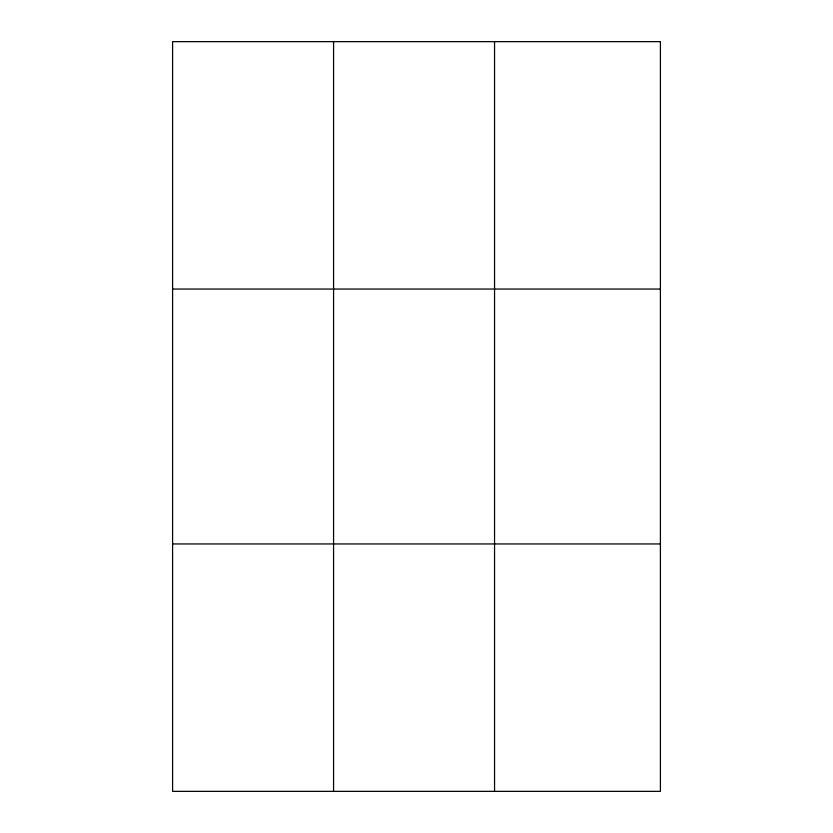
<?xml version="1.0" encoding="UTF-8"?>
<svg xmlns="http://www.w3.org/2000/svg" width="833" height="833" viewBox="0 0 833 833"><rect width="100%" height="100%" fill="white"/><g stroke="black" fill="none" stroke-linecap="round" stroke-linejoin="round"><path stroke-width="1.25" d="M333.575 791.35L333.575 41.65M494.552 791.35L494.552 41.65M172.598 289.051L660.402 289.051M172.598 543.949L660.402 543.949M660.402 41.65L660.402 791.35L172.598 791.35L172.598 41.65L660.402 41.65"/></g></svg>
